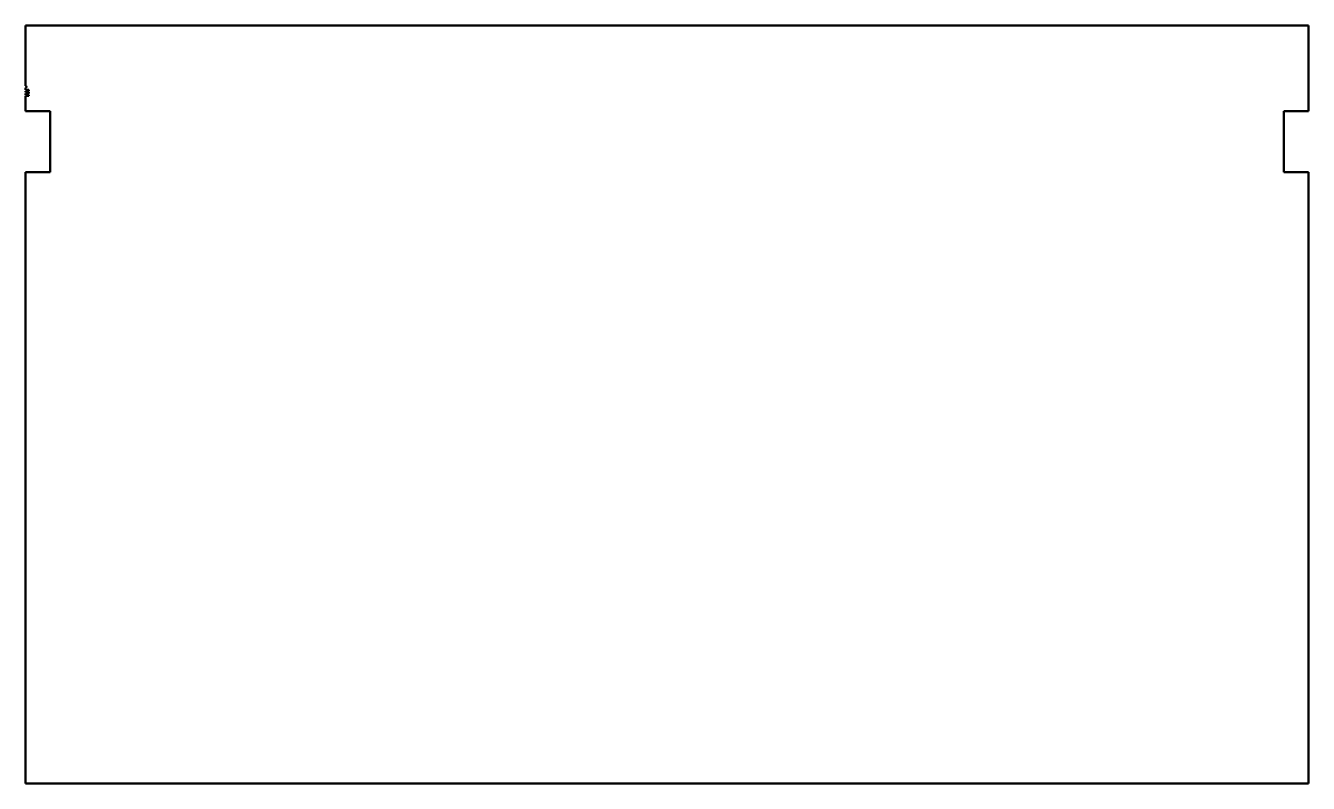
# Model space of a CAD drawing. Header units: millimetres. Extents: x 0 to 2100, y -1000 to 240.
import ezdxf

# ---------------------------------------------------------------- set-up
doc = ezdxf.new("R2010")
doc.units = ezdxf.units.MM
doc.layers.add('IV_OUTER_PROFILE', color=7, linetype='Continuous', lineweight=50)

msp = doc.modelspace()

# ---------------------------------------------------------------- linework, layer by layer
at = {"layer": 'IV_OUTER_PROFILE'}
for p, q in [((0, 141.5), (0, 240)), ((0, 240), (2100, 240)), ((2100, 240), (2100, 100)), ((0, 135), (0, 138.5)), ((0, 135), (5, 135)), ((5, 133), (0, 133)), ((0, 131), (0, 133)), ((0, 131), (5, 131)), ((5, 129), (0, 129)), ((0, 127), (0, 129)), ((0, 127), (5, 127)), ((5, 135), (5, 133)), ((5, 131), (5, 129)), ((5, 127), (5, 125)), ((5, 125), (0, 125)), ((0, 100), (0, 125)), ((40, 100), (0, 100)), ((40, 0), (40, 100)), ((2060, 100), (2060, 0)), ((2100, 100), (2060, 100)), ((0, 0), (40, 0)), ((0, -1000), (0, 0)), ((2060, 0), (2100, 0)), ((2100, 0), (2100, -1000)), ((2100, -1000), (0, -1000))]:
    msp.add_line(p, q, dxfattribs=at)
msp.add_arc((0, 140), 1.5, 270, 90, dxfattribs=at)

doc.saveas('drawing.dxf')
